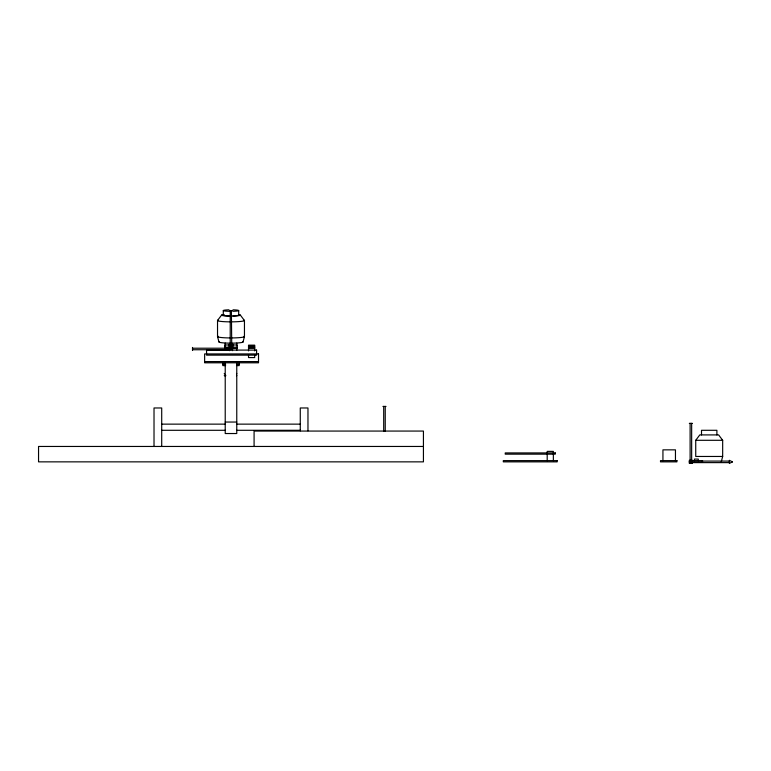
<?xml version="1.0" encoding="UTF-8"?>
<svg xmlns="http://www.w3.org/2000/svg" width="771" height="771" viewBox="0 0 771 771"><rect width="100%" height="100%" fill="white"/><g stroke="black" fill="none" stroke-linecap="round" stroke-linejoin="round"><path stroke-width="1.16" d="M721.261 461.858L722.668 456.461L722.668 440.299L718.63 434.911L699.779 434.911L695.731 440.299L695.731 456.461L722.668 456.461M243.048 341.996L244.455 336.638L244.455 320.553L240.417 315.175M231.657 349.514C232.216 347.229 228.727 349.234 230.992 349.889M221.566 315.127L217.528 320.476L217.528 336.561L218.935 341.929M231.377 310.742L231.763 347.442L230.789 347.519L230.221 347.442L230.221 310.674L230.789 310.607M230.221 347.442L230.992 347.364M225.575 364.259L223.58 364.211L225.575 364.095M225.575 365.483L223.58 365.435L225.575 365.319M230.992 310.52C226.664 310.674 234.239 311.012 231.763 310.54M231.387 310.829L230.596 310.829M229.064 344.743L232.919 344.743M229.064 345.89L232.919 345.89M248.522 345.909L254.681 345.986M224.833 347.191L237.15 347.191M229.45 347.596L232.534 347.596M192.499 348.213L229.45 348.213M230.433 348.415L224.833 348.415L224.833 344.974L237.15 344.974L237.15 348.415L232.669 348.415M248.522 348.376L254.681 348.376M192.499 349.745L229.45 349.745M204.633 361.58L258.516 361.58M222.78 364.375L225.122 364.375M236.861 364.375L239.203 364.375M225.122 365.599L222.78 365.599L222.78 363.266M236.861 365.599L239.203 365.599L239.203 363.266M382.927 406.433L386.011 406.433M225.219 422.045L236.764 422.045M689.341 423.366L692.425 423.366M161.708 424.137L225.219 424.137M236.764 424.137L300.266 424.137M161.708 430.295L225.219 430.295M236.764 430.295L300.266 430.295M695.731 440.299L722.668 440.299M423.433 446.457L38.55 446.457L38.55 461.858L423.433 461.858L423.433 431.066L254.083 431.066L254.083 446.457M692.425 460.316L689.341 460.316L689.341 463.39L692.425 463.39L692.425 461.337M701.957 461.087L729.376 461.087M692.425 462.619L729.376 462.619M716.895 434.911L716.895 430.295L701.504 430.295L701.504 434.911M698.285 460.624L698.285 459.082L694.44 459.082L694.44 460.624M691.654 423.366L691.654 460.316M690.112 423.366L690.112 460.316M675.454 460.624L675.454 449.85L662.935 449.85L662.935 460.624M553.356 460.624L553.356 451.382L547.198 451.382L547.198 460.624M385.24 406.433L385.24 431.461M383.698 406.433L383.698 431.461M307.966 430.825L307.966 407.975L300.266 407.975L300.266 430.825M254.681 350.901L254.681 345.157L248.522 345.157L248.522 350.901M254.681 355.18L254.681 357.571L248.522 357.571L248.522 355.18M232.987 309.817A7.7 0.761 0 0 1 238.692 310.559L238.692 315.146M236.764 343.105L236.764 345.543M236.764 347.702L236.764 350.323M236.764 362.283L236.764 433.533L225.219 433.533L225.219 362.283M232.534 347.287L232.534 350.66M229.45 347.287L229.45 350.66M225.219 343.105L225.219 349.128M223.291 310.559L223.291 315.146M192.499 347.442L192.499 350.506M161.708 446.457L161.708 407.975L154.017 407.975L154.017 446.457M225.758 375.814A5.484 0.54 0 0 1 225.758 375.275M236.552 375.381A6.255 0.617 0 0 1 236.552 375.699M225.084 375.853A6.255 0.617 0 0 1 225.084 375.236M236.552 373.443A6.255 0.617 0 0 1 236.552 373.762M224.467 373.762A6.255 0.617 0 0 1 224.467 373.443M239.289 314.703A9.425 0.935 0 0 1 231.551 316.081M230.731 316.091A9.425 0.935 0 0 1 222.964 314.664M244.099 320.206A13.473 1.34 0 0 1 231.792 321.844M230.616 321.854A13.473 1.34 0 0 1 218.077 320.129M244.099 336.291A13.473 1.34 0 0 1 231.792 337.929M230.616 337.939A13.473 1.34 0 0 1 218.077 336.214M238.422 314.954A7.7 0.761 0 0 1 232.987 315.888M230.992 315.917A7.7 0.761 0 0 1 224.322 314.77M242.73 341.678A12.066 1.195 0 0 1 231.705 343.153M230.654 343.153A12.066 1.195 0 0 1 219.427 341.62M238.692 310.559A7.7 0.761 0 0 1 232.987 311.291M230.992 311.32A7.7 0.761 0 0 1 223.359 310.655A7.7 0.761 0 0 1 228.997 309.817M692.368 462.253A1.542 1.542 0 0 1 689.794 462.947M689.553 462.619A1.542 1.542 0 0 1 689.553 461.087M689.794 460.769A1.542 1.542 0 0 1 690.488 460.364M691.279 460.364A1.542 1.542 0 0 1 691.972 460.769M732.45 461.916L729.376 463.39L729.376 460.316L732.45 461.896M232.919 344.358L229.064 344.358L229.064 346.275L232.919 346.275L232.919 344.358M254.681 347.133L248.522 347.133L254.681 347.229M256.589 350.092L206.561 350.092L206.561 355.142L256.589 355.142L256.589 350.092M258.516 353.928L204.633 353.928L204.633 362.804L258.516 362.804L258.516 353.928M555.265 452.924L505.236 452.924L505.236 454.158L555.265 454.158L555.265 452.924M557.192 460.624L503.309 460.624L503.309 461.858L557.192 461.858L557.192 460.624M676.919 460.624L660.496 460.624L660.496 461.858L676.919 461.858L676.919 460.624M702.516 460.624L690.199 460.624L690.199 461.858L702.516 461.858L702.516 460.624"/></g></svg>
